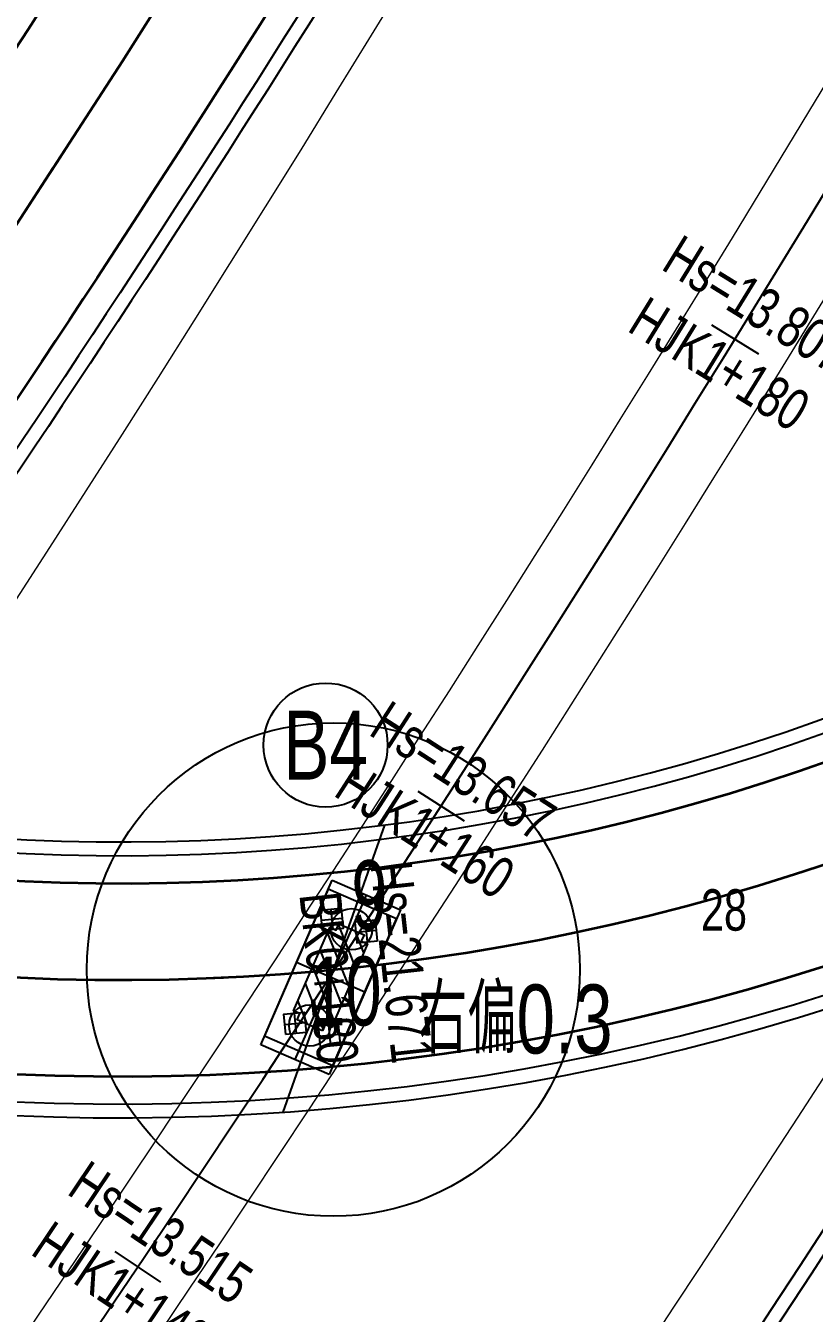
# Model space of a CAD drawing. Extents: x 0 to 558779, y 0 to 2762081.
# Drawn here: x 519763.92 to 519792.52, y 2757444.75 to 2757491.42 of the extents above; entities that cross this region are included whole.
import ezdxf
from ezdxf.enums import TextEntityAlignment as Align

# ---------------------------------------------------------------- set-up
doc = ezdxf.new("R2010")
doc.units = 0
doc.header["$LTSCALE"] = 20
doc.linetypes.add('CENTER', pattern=[2, 1.25, -0.25, 0.25, -0.25])
doc.linetypes.add('HIDDEN', pattern=[0.375, 0.25, -0.125])
for name, color, linetype in [('B-标线', 8, 'Continuous'), ('DL-中心线', 10, 'Continuous'), ('L-洛秀互通匝道边线', 140, 'Continuous'), ('L-辅路绿化带', 3, 'Continuous'), ('QL-分孔线', 4, 'Continuous'), ('QL-墩号', 6, 'Continuous'), ('QL-桥墩', 191, 'Continuous'), ('QL-桥跨数值', 6, 'Continuous'), ('XW_B', 7, 'Continuous'), ('XW_D', 7, 'Continuous'), ('XW_E', 7, 'Continuous'), ('XW_HY-海江大道右辅路', 7, 'Continuous'), ('XW_HZ（南）-海江大道左辅路', 7, 'Continuous'), ('XW_海江大道（2000坐标）', 7, 'Continuous'), ('桩号-B', 7, 'Continuous'), ('桩号-海江大道（2000坐标）', 7, 'Continuous'), ('设计高-B', 7, 'Continuous'), ('设计高-地面高-海江大道（2000坐标）', 7, 'Continuous'), ('设计高-海江大道（2000坐标）', 7, 'Continuous')]:
    doc.layers.add(name, color=color, linetype=linetype)
doc.layers.add('偏心', color=4, linetype='Continuous', plot=False)
doc.layers.add('坐标标注', color=6, linetype='Continuous', plot=False)
doc.styles.get("Standard").update_dxf_attribs({"font": 'fsdb_e.shx', "width": 0.7, "bigfont": 'hzdx.shx'})

# ---------------------------------------------------------------- blocks, each defined once
blk = doc.blocks.new('洛秀B4墩')
h = blk.add_hatch()
h.set_pattern_fill('ANSI31', color=3, scale=0.15, angle=66.53526630148964)
h.set_pattern_definition([(111.5352663014896, (0, 0), (-0.443003847346304, -0.174818916986614), [])])
h.paths.add_polyline_path([(-0.297897940617986, -1.941972403787076), (-1.215203276602551, -1.543787872884422), (-1.11565714381868, -1.314461538568139), (-1.344983477843925, -1.21491540595889), (-0.0309745256090537, 1.812192202545702), (0.1983518082997762, 1.712646069470793), (0.2978979410836473, 1.941972403787076), (1.215203277010004, 1.543787872884422), (1.115657144226133, 1.3144615390338), (1.344983478251378, 1.21491540595889), (0.0309745260165073, -1.812192202545702), (-0.1983518078923225, -1.712646069470793)])
at = {"layer": 'QL-桥墩', "color": 1}
for p, q in [((-2.532461929426062, -2.443693224806338), (0.0557375223725103, 3.518791458569467)), ((0.0557375223725103, 3.518791458569467), (2.532461929426062, 2.443693224806338)), ((2.532461929426062, 2.443693224806338), (-0.0557375223725103, -3.518791458569467)), ((-0.0557375223725103, -3.518791458569467), (-2.532461929426062, -2.443693224806338))]:
    blk.add_line(p, q, dxfattribs=at)
at = {"layer": 'QL-桥墩', "color": 3, "linetype": 'CENTER'}
for p, q in [((1.294099725899286, 2.981242341455072), (-1.294099725899286, -2.981242341455072)), ((1.238362203526776, -0.5375491171143949), (-1.238362203526776, 0.5375491171143949))]:
    blk.add_line(p, q, dxfattribs=at)
at = {"layer": 'QL-桥墩', "color": 1}
blk.add_lwpolyline([(-0.297897940617986, -1.941972403787076), (-1.215203276602551, -1.543787872884422), (-1.11565714381868, -1.314461538568139), (-1.344983477843925, -1.21491540595889), (-0.0309745256090537, 1.812192202545702), (0.1983518082997762, 1.712646069470793), (0.2978979410836473, 1.941972403787076), (1.215203277010004, 1.543787872884422), (1.115657144226133, 1.3144615390338), (1.344983478251378, 1.21491540595889), (0.0309745260165073, -1.812192202545702), (-0.1983518078923225, -1.712646069470793)], close=True, dxfattribs=at)
at = {"layer": 'QL-桥墩', "color": 3}
for centre in [(0.7565506090177223, 1.742880138102918), (-0.7565506089595146, -1.742880138102918)]:
    blk.add_circle(centre, 0.7499999999999999, dxfattribs=at)

msp = doc.modelspace()

# ---------------------------------------------------------------- linework, layer by layer
at = {"layer": 'B-标线', "lineweight": 35, "flags": 128}
for points in [[(519983.2302287169, 2758043.566628817), (519855.4388504287, 2757681.224497473, -0.0468928812958515), (519779.1034700624, 2757515.992333288, -0.0431203494358449), (519714.6024420865, 2757424.230829452, 0.0122420269643169), (519690.0378044603, 2757393.502788134, -0.0410864402762837), (519616.5103816644, 2757311.676796748), (519534.8648098171, 2757234.597414797, 0.0025362034828131), (519529.700195789, 2757229.671857539, 0.0025362034828131)], [(519989.8316988176, 2758041.238412222), (519862.0403205295, 2757678.896280879, -0.0468928812957817), (519785.1554824125, 2757512.474784921, -0.0221171914599646), (519753.6982400968, 2757463.475141634, -0.0221171914599646)], [(519717.4287204357, 2757469.895321275, 0.2794341890543415), (519803.6032166342, 2757461.61633577, 0.0051398478919379), (519805.1540645393, 2757462.383730219, 0.0086899117098063), (519807.796055161, 2757463.783488377, 0.0086899117099568), (519810.4635442469, 2757465.317800503, 0.0086899117103618), (519813.1576891351, 2757466.994688708, 0.0086899117094926), (519815.8800315926, 2757468.823396349, 0.0086899117096864), (519818.6328166131, 2757470.814823701, 0.0086899117099786), (519821.419209574, 2757472.982010477, 0.0086899117093165), (519824.2436024265, 2757475.340809187, 0.0086899117096264), (519827.1120575217, 2757477.910850584, 0.0086899117101424), (519830.032972197, 2757480.716972898, 0.0086899117101063), (519833.0181133342, 2757483.791420672, 0.0086899117103223), (519836.0843059842, 2757487.177390554, 0.0086899117101373), (519839.2563579308, 2757490.935096973, 0.0083045890513667), (519842.421646706, 2757494.954475957, 0.0075339510174619)], [(519719.5210325606, 2757472.701070724, 0.2794341890542941), (519802.0833912611, 2757464.769133073, 0.0051398478917646), (519803.5696577113, 2757465.504572254, 0.008689911709733), (519806.1039781636, 2757466.847289192, 0.008689911709733), (519808.6660010595, 2757468.320938609, 0.008689911709733), (519811.2568498991, 2757469.933533752, 0.008689911709733), (519813.8781909904, 2757471.694395165, 0.008689911709733), (519816.5323910221, 2757473.614504457, 0.008689911709733), (519819.222734046, 2757475.706986669, 0.008689911709733), (519821.953727476, 2757477.987783443, 0.008689911709733), (519824.731545702, 2757480.476618202, 0.008689911709733), (519827.5646944215, 2757483.198425058, 0.008689911709733), (519830.4650448557, 2757486.185547098, 0.008689911709733), (519833.4495218603, 2757489.481281311, 0.008689911709733), (519836.5430276002, 2757493.145942628, 0.0083045890511641)], [(519721.6133446858, 2757475.506820173, 0.2794341890542422), (519800.563565888, 2757467.921930376, 0.0051398478915755), (519801.9852508832, 2757468.625414287, 0.0086899117096533), (519804.4119011663, 2757469.911090006, 0.0086899117102021), (519806.8684578721, 2757471.324076716, 0.0086899117099285), (519809.3560106634, 2757472.872378797, 0.0086899117098545), (519811.8763503885, 2757474.565393981, 0.0086899117099132), (519814.4319654312, 2757476.414185212, 0.0086899117095908), (519817.0262585181, 2757478.431962862, 0.0086899117094242), (519819.6638525255, 2757480.634757698, 0.0086899117098468), (519822.3510338824, 2757483.042385821, 0.0086899117099382), (519825.096416646, 2757485.679877218, 0.0086899117093374), (519827.9119763772, 2757488.579673523, 0.0086899117098043), (519830.8147377363, 2757491.785172067, 0.0086899117093077)]]:
    msp.add_lwpolyline(points, format="xyb", dxfattribs=at)
at = {"layer": 'B-标线', "linetype": 'HIDDEN', "lineweight": 35, "ltscale": 5, "flags": 128}
msp.add_lwpolyline([(519986.5309637672, 2758042.40252052), (519858.7395854791, 2757680.060389176, -0.0468928812958165), (519782.1294762374, 2757514.233559104, -0.0431203494359225), (519717.2819346807, 2757421.97909247, 0.0122420269642856), (519692.8242992096, 2757391.38490074, -0.0410864402763208), (519618.9130642453, 2757309.131778789), (519537.2674925152, 2757232.052396947, 0.0025362034828247), (519532.1285730844, 2757227.151344949, 0.0025362034828247)], format="xyb", dxfattribs=at)
at = {"layer": 'DL-中心线', "linetype": 'CENTER', "lineweight": 35, "ltscale": 5, "flags": 128}
for points in [[(519363.5273810544, 2756865.284840869, -0.064030503402998), (519480.7438330442, 2757085.351303598, -0.0528812578532705), (519557.500512398, 2757172.344059772), (519677.8405108926, 2757282.703608969, 0.0308214522595387), (519737.6746401221, 2757344.779759813, -0.0161285652514949), (519785.3897440073, 2757397.284793174, 0.1076188396310951), (519897.596453659, 2757578.066884262), (519932.4024111663, 2757676.128120687, -0.014927610241384), (519945.3856673033, 2757709.510518174, -0.0002025462990661), (519945.5768338203, 2757709.961183763, -0.0004050926147512), (519945.9686640429, 2757710.88178269, -0.0004050926147512), (519946.3740963722, 2757711.830071774, -0.0004050926147512), (519946.7944188536, 2757712.808797103, -0.0004050926147512), (519947.2311442526, 2757713.821188436, -0.0004050926147512), (519947.686069386, 2757714.871087425, -0.0004050926147512), (519948.1613562953, 2757715.963123151, -0.0004050926147512), (519948.6596459816, 2757717.102958214, -0.0004050926147512), (519949.1842222628, 2757718.297643504, -0.0004050926147512), (519949.7392557495, 2757719.556146756, -0.0004050926147512), (519950.3301817989, 2757720.890171871, -0.0004050926147512), (519950.9643151758, 2757722.315492191, -0.0004050926147512), (519951.6519127407, 2757723.854257048, -0.0004050926147512), (519952.4081629463, 2757725.539312657, -0.0003825874672265), (519953.2071173521, 2757727.312032407, -0.0003375771733171), (519954.0086242454, 2757729.083599602, -0.0002925668807754), (519954.812363202, 2757730.854155293, -0.0002475565894192), (519955.6180143396, 2757732.623841743, -0.0002025462990661), (519956.4252582435, 2757734.392802249, -0.0001575360095337), (519957.2337758892, 2757736.161180966, -0.0001125257206395), (519958.0432485664, 2757737.929122741, -6.75154322014e-05), (519958.8533578, 2757739.696772934, -2.25051440367e-05), (519959.6637852725, 2757741.46427725, 3.75085734058e-05), (519960.4741773861, 2757743.231797777, 0.0001125257206395), (519961.2840390799, 2757744.999561384, 0.0001875428691398), (519962.092839715, 2757746.767810673, 0.0002625600197509), (519962.9000482163, 2757748.536787295, 0.0003375771733171), (519963.7051328552, 2757750.306731459, 0.0004125943306828), (519964.5075610355, 2757752.077881469, 0.0004876114926923), (519965.3067990823, 2757753.850473227, 0.0005626286601899), (519966.1023120331, 2757755.624739765, 0.0006376458340199999), (519966.8935634353, 2757757.400910749, 0.0006751544235736), (519967.6407163718, 2757759.090019372, 0.0006751544235736), (519968.3183375526, 2757760.633203135, 0.0006751544235736), (519968.9416841033, 2757762.063273513, 0.0006751544235736), (519969.5210670467, 2757763.402351994, 0.0006751544235736), (519970.0638452667, 2757764.66618888, 0.0006751544235736), (519970.5754909472, 2757765.866468536, 0.0006751544235736), (519971.0602060335, 2757767.012141817, 0.0006751544235736), (519971.5213014188, 2757768.110244803, 0.0006751544235736), (519971.9614417999, 2757769.166426937, 0.0006751544235736), (519972.3828101779, 2757770.185305487, 0.0006751544235736), (519972.7872220786, 2757771.17071141, 0.0006751544235736), (519973.1762070972, 2757772.125864697, 0.0006751544235736), (519973.5510685241, 2757773.053502465, 0.0003375771733171), (519973.7335594746, 2757773.507750349, 0.0402701393381121), (519990.8888914162, 2757828.802765517, 0.0003375771733171), (519990.9955604457, 2757829.280537225, 0.0006751544235736), (519991.2115886461, 2757830.257453155, 0.0006751544235736), (519991.4315477879, 2757831.265046884, 0.0006751544235736), (519991.6559127095, 2757832.306312556, 0.0006751544235736), (519991.8852450037, 2757833.384770488, 0.0006751544235736), (519992.1202163605, 2757834.50460651, 0.0006751544235736), (519992.3616405946, 2757835.670862682, 0.0006751544235736), (519992.6105186456, 2757836.889704632, 0.0006751544235736), (519992.8681035971, 2757838.168806874, 0.0006751544235736), (519993.1359977572, 2757839.517926806, 0.0006751544235736), (519993.4163034783, 2757840.949794285, 0.0006751544235736), (519993.7118691313, 2757842.481559003, 0.0006751544235736), (519994.0267155826, 2757844.137293977, 0.0006751544235736), (519994.3668369115, 2757845.95268455, 0.0006376458340199999), (519994.7198828032, 2757847.864809218, 0.0005626286601899), (519995.0683375546, 2757849.777775994, 0.0004876114926923), (519995.4127734097, 2757851.691470573, 0.0004125943306828), (519995.7537632859, 2757853.605782262, 0.0003375771733171), (519996.0918806682, 2757855.52060347, 0.0002625600197509), (519996.4276995067, 2757857.43582919, 0.0001875428691398), (519996.7617941197, 2757859.351356482, 0.0001125257206395), (519997.0947390985, 2757861.267083962, 3.75085734058e-05), (519997.4271092152, 2757863.182911275, -2.25051440367e-05), (519997.7594410066, 2757865.098745238, -6.75154322014e-05), (519998.0921177207, 2757867.014519332, -0.0001125257206395), (519998.4254842479, 2757868.930173501, -0.0001575360095337), (519998.7598854133, 2757870.845647314, -0.0002025462990661), (519999.0956659447, 2757872.760879787, -0.0002475565894192), (519999.4331704387, 2757874.675809187, -0.0002925668807754), (519999.7727433264, 2757876.59037285, -0.0003375771733171), (520000.114728839, 2757878.504506997, -0.0003825874672265), (520000.4594709718, 2757880.418146545, -0.0004050926147512), (520000.7897985009, 2757882.235345077, -0.0004050926147512), (520001.093919315, 2757883.893083966, -0.0004050926147512), (520001.3779037707, 2757885.427038328, -0.0004050926147512), (520001.6458331448, 2757886.861273473, -0.0004050926147512), (520001.9006052216, 2757888.212933118, -0.0004050926147512), (520002.144363771, 2757889.49474238, -0.0004050926147512), (520002.3787464868, 2757890.716454837, -0.0004050926147512), (520002.6050371561, 2757891.885741888, -0.0004050926147512), (520002.8242637008, 2757893.008766592, -0.0004050926147512), (520003.0372638996, 2757894.090568884, -0.0004050926147512), (520003.2447309214, 2757895.135332826, -0.0004050926147512), (520003.4472457609, 2757896.146577258, -0.0004050926147512), (520003.6453009023, 2757897.127295091, -0.0002025462990661), (520003.7427902162, 2757897.607024123, -0.0205644065657804), (520015.5661450022, 2757945.502989494), (520034.389390304, 2758010.197369377, -0.0139814833324028), (520060.0633140378, 2758090.043763413), (520086.942384357, 2758166.257196263, 0.0147938106765208), (520122.9792987017, 2758278.960564577, -0.0147938106759421), (520159.0162130429, 2758391.663932884), (520173.5261706288, 2758432.805745641)], [(519647.6745717161, 2757568.166041617, -0.0011574079242256), (519648.227547545, 2757567.534791465, -0.0023148189493666), (519649.3487141022, 2757566.236801732, -0.0023148189493666), (519650.4919624993, 2757564.888200945, -0.0023148189493666), (519651.6597747704, 2757563.484473603, -0.0023148189493666), (519652.8550919154, 2757562.020315297, -0.0023148189493666), (519654.0814374023, 2757560.489424526, -0.0023148189493666), (519655.3430866064, 2757558.884217938, -0.0023148189493666), (519656.6453048849, 2757557.195431423, -0.0023148189493666), (519657.9946915353, 2757555.411545543, -0.0023148189493666), (519659.3996933663, 2757553.517930215, -0.0023148189493666), (519660.8714025193, 2757551.495520035, -0.0023148189493666), (519662.4248575936, 2757549.318660491, -0.0023148189493666), (519664.0812994762, 2757546.951385259, -0.0023148189493666), (519665.8724064789, 2757544.340448674, -0.0021862174748025), (519667.7331889879, 2757541.574851317, -0.0019290147383579), (519669.5711479079, 2757538.794030758, -0.0016718122571332), (519671.3890339765, 2757536.000044372, -0.0014146099970989), (519673.1896396439, 2757533.194888283, -0.0011574079242256), (519674.9757925243, 2757530.380505733, -0.0009002060044837), (519676.7503491183, 2757527.558795617, -0.000643004203844), (519678.5161887593, 2757524.731621173, -0.0003858024882772), (519680.2762077453, 2757521.900818804, -0.0001286008237542), (519682.0333136074, 2757519.068206963, 0.0002893518599271), (519683.7910264721, 2757516.235971932, 0.0008680557735882), (519685.5552899335, 2757513.407814527, 0.00144676026867), (519687.3326261748, 2757510.587857807, 0.0020254657327883), (519689.129500028, 2757507.780315357, 0.0026041725535611), (519690.952288991, 2757504.989535725, 0.0031828811186105), (519692.8072516929, 2757502.220045822, 0.0037615918155628), (519694.7004943133, 2757499.476592927, 0.0043403050320503), (519696.6379344901, 2757496.764184862, 0.0049190211557119), (519698.6252622761, 2757494.088127905, 0.0052083804288723), (519700.5641122967, 2757491.585005109, 0.0052083804288723), (519702.3806164139, 2757489.338260306, 0.0052083804288723), (519704.1049828604, 2757487.294173003, 0.0052083804288723), (519705.7572432091, 2757485.416428367, 0.0052083804288723), (519707.3514080776, 2757483.679106822, 0.0052083804288723), (519708.8976738551, 2757482.062935391, 0.0052083804288723), (519710.4036915977, 2757480.553117224, 0.0052083804288723), (519711.8753426892, 2757479.137995681, 0.0052083804288723), (519713.3172366093, 2757477.808191164, 0.0052083804288723), (519714.7330432791, 2757476.556020888, 0.0052083804288723), (519716.1257223873, 2757475.375095793, 0.0052083804288723), (519717.4976861039, 2757474.260032648, 0.0052083804288723), (519718.8509173166, 2757473.20624344, 0.0026041725535612), (519719.5210325606, 2757472.701070724, 0.2794341890542941), (519802.0833912611, 2757464.769133073, 0.0051398478917646), (519803.5696577113, 2757465.504572254, 0.008689911709733), (519806.1039781636, 2757466.847289192, 0.008689911709733), (519808.6660010595, 2757468.320938609, 0.008689911709733), (519811.2568498991, 2757469.933533752, 0.008689911709733), (519813.8781909904, 2757471.694395165, 0.008689911709733), (519816.5323910221, 2757473.614504457, 0.008689911709733), (519819.222734046, 2757475.706986669, 0.008689911709733), (519821.953727476, 2757477.987783443, 0.008689911709733), (519824.731545702, 2757480.476618202, 0.008689911709733), (519827.5646944215, 2757483.198425058, 0.008689911709733), (519830.4650448557, 2757486.185547098, 0.008689911709733), (519833.4495218603, 2757489.481281311, 0.008689911709733), (519836.5430276002, 2757493.145942628, 0.0083045890511641), (519839.6363442149, 2757497.073931083, 0.0075339510171137), (519842.6037294189, 2757501.09795057, 0.0067633219310222), (519845.4548751993, 2757505.205193287, 0.0059927008775365), (519848.2003398336, 2757509.383856539, 0.0052220869413419), (519850.8514123964, 2757513.623066955, 0.0044514792071574), (519853.419990789, 2757517.912792378, 0.0036808767597316), (519855.9184722089, 2757522.243743617, 0.0029102786838381), (519858.3596547393, 2757526.607268018, 0.0021396840642714), (519860.7566485584, 2757530.995236532, 0.0434382827488778), (519909.9122014295, 2757644.363115183, -0.0210821950738556), (519939.5820597885, 2757722.133353791, 0.054969024401623), (519981.8948120178, 2757860.488835324, -0.0251421008642026), (519996.0672290034, 2757919.102699965), (520034.6498859133, 2758049.578887823, -0.0128878505157745), (520058.477191901, 2758123.129921214)], [(520012.0271190169, 2758114.694809389), (519858.7395854792, 2757680.060389176, -0.0468928812958202), (519782.1294762374, 2757514.233559104, -0.0431203494358444), (519717.2819346807, 2757421.97909247, 0.0122420269649634), (519692.8242992097, 2757391.38490074, -0.041086440198153), (519618.9130642454, 2757309.131778789), (519537.2674925153, 2757232.052396947, 0.0918922255783878), (519386.7677891073, 2757026.022852372), (519356.0743103215, 2756962.094277885, 0.0215250283877456), (519321.4363567198, 2756881.201676936)], [(519736.3970131029, 2757361.60983472, 0.0061165837414618), (519747.0823970372, 2757374.993234307, 0.05866860067478701), (519871.2186815033, 2757580.064001562, 0.0262276942430755), (519898.0769045729, 2757648.359657723, -0.0209051399802004), (519927.8377325751, 2757726.465889602, -0.0001215277783761), (519928.0311108011, 2757726.915610605, -0.0002430555603418), (519928.4270112764, 2757727.834466557, -0.0002430555603418), (519928.8360226246, 2757728.781217542, -0.0002430555603418), (519929.259405459, 2757729.758622982, -0.0002430555603418), (519929.6986409578, 2757730.769927897, -0.0002430555603418), (519930.155489172, 2757731.818991601, -0.0002430555603418), (519930.6320688152, 2757732.910463871, -0.0002430555603418), (519931.1309690808, 2757734.050031914, -0.0002430555603418), (519931.6554107676, 2757735.244776394, -0.0002430555603418), (519932.2094862383, 2757736.503701826, -0.0002430555603418), (519932.798531218, 2757737.838558715, -0.0002430555603418), (519933.4297295699, 2757739.265181347, -0.0002430555603418), (519934.1131590966, 2757740.805802058, -0.0002430555603418), (519934.8637498203, 2757742.493386374, -0.0002295524731678), (519935.6556303366, 2757744.269277468, -0.0002025462990661), (519936.449045284, 2757746.044483572, -0.0001755401252598), (519937.2438023722, 2757747.819089222, -0.0001485339517096), (519938.0397095057, 2757749.59317939, -0.0001215277783761), (519938.8365747545, 2757751.366839418, -9.45216052198e-05), (519939.6342063284, 2757753.140154965, -6.75154322014e-05), (519940.4324125482, 2757754.91321193, -4.05092592814e-05), (519941.2310018189, 2757756.686096406, -1.35030864206e-05), (519942.0297826009, 2757758.458894607, 0.0001929012369606), (519942.8281392901, 2757760.231883776, 0.0005787037683059), (519943.6237587775, 2757762.006102513, 0.0009645064719239999), (519944.4138981867, 2757763.782767707, 0.0013503094626635), (519945.1958033903, 2757765.56307084, 0.0017361128553735), (519945.9667036295, 2757767.348165182, 0.0021219167649035), (519946.7238064295, 2757769.139152853, 0.0025077213061036), (519947.4642929112, 2757770.937071721, 0.0028935265938247), (519948.1853136016, 2757772.742882105, 0.0032793327429186), (519948.8839848471, 2757774.557453256, 0.0034722361763719), (519949.524278514, 2757776.289878348, 0.0034722361763719), (519950.0865162976, 2757777.878724257, 0.0034722361763719), (519950.586431312, 2757779.356462239, 0.0034722361763719), (519951.0347342893, 2757780.744917238, 0.0034722361763719), (519951.4391248392, 2757782.059577229, 0.0034722361763719), (519951.8053698149, 2757783.311891421, 0.0034722361763719), (519952.1379293496, 2757784.510597474, 0.0034722361763719), (519952.4403432036, 2757785.662536293, 0.0034722361763719), (519952.7154810522, 2757786.773177175, 0.0034722361763719), (519952.9657111759, 2757787.846969936, 0.0034722361763719), (519953.1930179553, 2757788.887588932, 0.0034722361763719), (519953.3990860162, 2757789.898106943, 0.0034722361763719), (519953.5853619415, 2757790.881122057, 0.0017361128553735), (519953.6714764318, 2757791.363021896, 0.5897382322642627), (519858.2880169908, 2757868.254483786, 0.002232146564339), (519857.7062841795, 2757868.014211622, 0.0044643153720325), (519856.5240436857, 2757867.507227254, 0.0044643153720325), (519855.314928418, 2757866.962952131, 0.0044643153720325), (519854.0763770139, 2757866.378604885, 0.0044643153720325), (519852.805335436, 2757865.750934997, 0.0044643153720325), (519851.4981238606, 2757865.076099748, 0.0044643153720325), (519850.1502540143, 2757864.349496208, 0.0044643153720325), (519848.7561724554, 2757863.565526281, 0.0044643153720325), (519847.308889596, 2757862.717258898, 0.0044643153720325), (519845.7994256536, 2757861.795928072, 0.0044643153720325), (519844.215949768, 2757860.790156949, 0.0044643153720325), (519842.5423757228, 2757859.684698637, 0.0044643153720325), (519840.7559267937, 2757858.458264035, 0.0044643153720325), (519838.8225630785, 2757857.079464511, 0.0042162948255607), (519836.8127015186, 2757855.592753935, 0.0037202552582442), (519834.8266855252, 2757854.074325436, 0.0032242175216723), (519832.861945176, 2757852.52845717, 0.0027281813717384), (519830.9157429775, 2757850.959306143, 0.002232146564339), (519828.9852001024, 2757849.370922483, 0.0017361128553735), (519827.0673215978, 2757847.767265135, 0.0012400800007431), (519825.159020714, 2757846.152218731, 0.0007440477563509), (519823.2571425047, 2757844.529611376, 0.0002480158781012), (519821.3584868731, 2757842.903233115), (519718.447648368, 2757754.69134046)], [(519589.0964423984, 2757220.908812026), (519651.1629177161, 2757274.28356109, 0.0436643678793454), (519736.3970131028, 2757361.60983472, -0.0190617421846284), (519779.3164699589, 2757410.140193105, 0.035899111355208), (519834.1198505413, 2757476.477748863, 0.000231481485616), (519834.4441192797, 2757476.933659307, 0.0004629629960393), (519835.1055654903, 2757477.866376251, 0.0004629629960393), (519835.7855962701, 2757478.829073442, 0.0004629629960393), (519836.4860980666, 2757479.824658718, 0.0004629629960393), (519837.2092911793, 2757480.856549862, 0.0004629629960393), (519837.9578184413, 2757481.928809533, 0.0004629629960393), (519838.7348666568, 2757483.046329934, 0.0004629629960393), (519839.5443369083, 2757484.215091641, 0.0004629629960393), (519840.391090141, 2757485.44253662, 0.0004629629960393), (519841.2813131652, 2757486.738123826, 0.0004629629960393), (519842.2230861618, 2757488.114190172, 0.0004629629960393), (519843.2273064695, 2757489.587351209, 0.0004629629960393), (519844.3092871984, 2757491.180923552, 0.0004629629960393), (519845.4917528628, 2757492.929461552, 0.0004372428262181), (519846.733298884, 2757494.772511693, 0.0003858024882772), (519847.971809432, 2757496.617603086, 0.000334362152378), (519849.2076611878, 2757498.464476473, 0.0002829218182484), (519850.4412319378, 2757500.312874233, 0.000231481485616), (519851.6729004133, 2757502.162540154, 0.0001800411542087), (519852.9030461304, 2757504.013219193, 0.0001286008237542), (519854.1320492316, 2757505.864657249, 7.71604939803e-05), (519855.3602903289, 2757507.716600923, 2.57201646147e-05), (519856.5881503461, 2757509.568797289, -9.645061758299998e-05), (519857.8161850258, 2757511.420877839, -0.0002893518599271), (519859.0456483535, 2757513.272010189, -0.0004822531238053), (519860.2779667794, 2757515.121242832, -0.0006751544235736), (519861.5145623469, 2757516.967617659, -0.0008680557735882), (519862.7568504567, 2757518.810166679, -0.001060957188205), (519864.0062375932, 2757520.647908764, -0.0012538586817802), (519865.2641190006, 2757522.479846431, -0.00144676026867), (519866.5318762966, 2757524.304962662, -0.0016396619632305), (519867.8108750096, 2757526.122217787, -0.0017361128553735), (519869.0374001317, 2757527.840132127, -0.0017361128553735), (519870.1675033521, 2757529.399942362, -0.0017361128553735), (519871.2235444212, 2757530.836405817, -0.0017361128553735), (519872.2205450526, 2757532.172996379, -0.0017361128553735), (519873.1691621435, 2757533.426455444, -0.0017361128553735), (519874.0772725562, 2757534.609223128, -0.0017361128553735), (519874.9508878346, 2757535.730844638, -0.0017361128553735), (519875.794715478, 2757536.798835167, -0.0017361128553735), (519876.6125204968, 2757537.81923824, -0.0017361128553735), (519877.4073677309, 2757538.797000766, -0.0017361128553735), (519878.1817896908, 2757539.736233381, -0.0017361128553735), (519878.937906096, 2757540.640396275, -0.0017361128553735), (519879.6775110675, 2757541.512435031, -0.0008680557735881), (519880.0416097193, 2757541.937213122, -0.0997454693955493), (519929.9138493138, 2757580.770707313, -0.0034722361763718), (519931.923241025, 2757581.755764444, -0.0069445560792568), (519936.0711083996, 2757583.682785178, -0.0069445560792568), (519940.4002198263, 2757585.54960473, -0.0069445560792568), (519944.9232167293, 2757587.352731506, -0.0069445560792568), (519949.6551022512, 2757589.08840282, -0.0069445560792568), (519954.6138812503, 2757590.752524567, -0.0069445560792568), (519959.8214370899, 2757592.340591642, -0.0069445560792568), (519965.3047617979, 2757593.847580738, -0.0069445560792568), (519971.0977307002, 2757595.267802267, -0.0069445560792568), (519977.2437481769, 2757596.594689607, -0.0069445560792568), (519983.7998514208, 2757597.820488021, -0.0069445560792568), (519990.8433924658, 2757598.935774325, -0.0069445560792568), (519998.4836042764, 2757599.928671506, -0.0069445560792568), (520006.8832785442, 2757600.783464437, -0.0065587360186369), (520015.7473331144, 2757601.444032078, -0.0057871016401356), (520024.6250508126, 2757601.885557872, -0.0050154741528497), (520033.5102844193, 2757602.135194393, -0.004243852637884), (520042.3986595084, 2757602.220256562, -0.0034722361763719), (520051.2873241529, 2757602.168147561, -0.0027006238494708), (520060.1746963354, 2757602.006308207, -0.0019290147383579), (520069.0602102159, 2757601.762185905, -0.0011574079242256), (520077.9440619966, 2757601.463219276, -0.0003858024882772), (520086.8269557802, 2757601.136834562)]]:
    msp.add_lwpolyline(points, format="xyb", dxfattribs=at)
at = {"layer": 'L-洛秀互通匝道边线', "flags": 128}
for points in [[(520002.4163983561, 2758073.914718167), (519862.9833876868, 2757678.563678509, -0.0468928812963384), (519786.0200556053, 2757511.97227801, -0.0221171914598466), (519754.515042231, 2757462.898223724, -0.0221171914598466)], [(520002.8879319348, 2758073.748416982), (519863.4549212655, 2757678.397377323, -0.0468928812962712), (519786.4523422018, 2757511.721024556, -0.0221171914599212), (519754.923443298, 2757462.60976477, -0.0221171914599212)], [(519743.1371465153, 2757378.064878543, 0.0586686006742582), (519866.66788813, 2757582.135300593, 0.0262276942432026)], [(519743.5316715675, 2757377.75771412, 0.0586686006744231), (519867.1229674673, 2757581.92817069, 0.0262276942437798)], [(519774.0750939372, 2757510.40873966, -0.0192873711134596), (519746.7554219585, 2757468.378943863)], [(519774.5237474792, 2757510.184866117, -0.0193018099704502), (519747.1638230258, 2757468.090484908)], [(519716.8309397532, 2757469.093661587, 0.2794345373855036), (519804.0375268681, 2757460.715572412, 0.0051403343891215), (519805.6068602856, 2757461.492115938, 0.0086903202884565), (519808.2795146586, 2757462.908121645, 0.00868997771209), (519810.977136821, 2757464.459766314, 0.0086900911359293), (519813.700827855, 2757466.155045727, 0.0086899622702609), (519816.4520177101, 2757468.003133047, 0.0086899792401863), (519819.2329623475, 2757470.014933022, 0.0086899943000662), (519822.0467920355, 2757472.203460377, 0.0086901071883289), (519824.8978966145, 2757474.584569067, 0.0086900298505149), (519827.7922429472, 2757477.177810482, 0.0086900852006696), (519830.7382401721, 2757480.008032077, 0.0086900461481773), (519833.7475912394, 2757483.107416295, 0.0086902046540557), (519836.8371581183, 2757486.519200861, 0.0086901255204302), (519840.0316321698, 2757490.303472196, 0.0083046435508782), (519843.2174474182, 2757494.34891735, 0.0075339510121669)], [(519716.5320520362, 2757468.692829785, 0.279434521593745), (519804.2546511159, 2757460.265175853, 0.0051404117358534), (519805.8332222289, 2757461.046290556, 0.0086903717598563), (519808.5212496112, 2757462.470441154, 0.0086900802679257), (519811.23396771, 2757464.030769932, 0.0086897581128806), (519813.9723085078, 2757465.735166862, 0.0086900686364524), (519816.7379594258, 2757467.592965597, 0.0086900087145127), (519819.5329948259, 2757469.61495738, 0.008690225811836), (519822.3606175623, 2757471.814212974, 0.0086898941132174), (519825.224990723, 2757474.206403169, 0.0086901612725026), (519828.132324861, 2757476.811280413, 0.0086900330189262), (519831.0908370004, 2757479.653524705, 0.0086901537372249), (519834.1123317368, 2757482.765415754, 0.0086901876378305), (519837.2135578829, 2757486.190075935, 0.0086901034212209), (519840.4192345313, 2757489.98761715, 0.0083047012947923), (519843.615347774, 2757494.046138046, 0.0075339510150688)], [(519781.1246994379, 2757408.413836783, 0.0358991113551955), (519836.1564274393, 2757475.027799023, 0.0002314814856444), (519836.4820394386, 2757475.485598042, 0.0004629629959716), (519837.1461687663, 2757476.422098484, 0.0004629629961814), (519837.8288710022, 2757477.388577565, 0.0004629629959727), (519838.5320373411, 2757478.38794981, 0.000462962996169), (519839.2578880428, 2757479.423632944, 0.0004629629959862), (519840.0090659475, 2757480.49968964, 0.0004629629960632), (519840.788757869, 2757481.621012114, 0.0004629629961817), (519841.6008649077, 2757482.79358097, 0.0004629629958715), (519842.4502480371, 2757484.024838218, 0.0004629629960385), (519843.3430941125, 2757485.32424288, 0.0004629629959828), (519844.2874833861, 2757486.704131982, 0.0004629629959739), (519845.2943133181, 2757488.181121253, 0.0004629629960356), (519846.3788972209, 2757489.778527618, 0.0004629629960031), (519847.5639599891, 2757491.530906001, 0.0004372428262033), (519848.8079512035, 2757493.377585977, 0.0003858024883245)], [(519784.0178666042, 2757405.651666667, 0.0358991113552536), (519839.4149504761, 2757472.70787928, 0.0002314814856409), (519839.7427116566, 2757473.168699968, 0.0004629629961021), (519840.4111338904, 2757474.11125389, 0.0004629629961489), (519841.0981105631, 2757475.083784149, 0.000462962996013), (519841.8055401689, 2757476.089215542, 0.0004629629961414), (519842.5356430139, 2757477.130965863, 0.0004629629959616), (519843.2910619456, 2757478.213097794, 0.0004629629960238), (519844.0749837949, 2757479.340503582, 0.0004629629961358), (519844.8913096917, 2757480.519163875, 0.0004629629960252), (519845.7449006523, 2757481.756520749, 0.000462962996004), (519846.641943606, 2757483.062033337, 0.0004629629959904), (519847.5905189211, 2757484.448038842, 0.0004629629960422), (519848.6015242457, 2757485.931153281, 0.0004629629960633), (519849.6902732212, 2757487.534694072, 0.0004629629959695), (519850.8794913442, 2757489.293217053, 0.0004372428261597), (519852.1273948871, 2757491.14570479, 0.0003858024882629), (519853.3714959341, 2757492.999124721, 0.0003343621523801)], [(519784.3795125, 2757405.306395403, 0.0358991113552275), (519839.8222658558, 2757472.417889311, 0.0002314814856776), (519840.1502956836, 2757472.879087708, 0.0004629629960305), (519840.8192545314, 2757473.822398316, 0.0004629629961448), (519841.5067655083, 2757474.795684972, 0.0004629629959922), (519842.2147280224, 2757475.801873758, 0.0004629629962022), (519842.9453623852, 2757476.844382477, 0.000462962996), (519843.7013114454, 2757477.927273813, 0.0004629629960028), (519844.4857620357, 2757479.055440015, 0.0004629629962381), (519845.3026152897, 2757480.234861738, 0.0004629629959487), (519846.1567322294, 2757481.472981065, 0.0004629629960301), (519847.0542997927, 2757482.779257144, 0.0004629629960409), (519848.0033983632, 2757484.1660272, 0.0004629629960507), (519849.0149256118, 2757485.649907284, 0.0004629629960457), (519850.1041952215, 2757487.254214879, 0.000462962996003), (519851.2939327637, 2757489.013505934, 0.0004372428261732), (519852.5423253476, 2757490.866719642, 0.0003858024882712), (519853.7868564343, 2757492.720780231, 0.0003343621523509)], [(519722.5100304303, 2757476.709298729, 0.2794337787129053), (519799.9121425084, 2757469.273095646, 0.0051391844325203), (519801.3060974085, 2757469.962856091, 0.0086892167826104), (519803.6866632478, 2757471.224113223, 0.0086900446198086), (519806.098080377, 2757472.611134802, 0.0086898721994039), (519808.541377401, 2757474.131891659, 0.0086897581625955), (519811.018415081, 2757475.795819521, 0.0086897777296619), (519813.5317724744, 2757477.614040471, 0.0086897099227427), (519816.0848785, 2757479.59978291, 0.0086898311601693), (519818.6824619797, 2757481.769161771, 0.0086897028960998), (519821.3307838897, 2757484.141972087, 0.0086897125628844), (519824.0385481956, 2757486.743321784, 0.0086896748246581), (519826.8177626582, 2757489.605683436, 0.0086896016569682), (519829.6854865524, 2757492.772487505, 0.0086896720572582)], [(519722.2111295733, 2757476.308476726, 0.2794338065930763), (519800.1292622442, 2757468.822696912, 0.0051392667938956), (519801.5324515628, 2757469.517026755, 0.008689463783688), (519803.928440275, 2757470.786455968, 0.0086898235872149), (519806.3548598607, 2757472.18210765, 0.0086898716583622), (519808.8129110089, 2757473.712047045, 0.0086897089418035), (519811.3043608122, 2757475.385654871, 0.0086898845719643), (519813.8318298943, 2757477.214083542, 0.0086897893993094), (519816.3986767383, 2757479.21051351, 0.0086897230409898), (519819.0095663291, 2757481.391004732, 0.0086897837565435), (519821.6708563571, 2757483.775433253, 0.0086897396293892), (519824.3911611789, 2757486.38883048, 0.0086897133390785), (519827.1824936906, 2757489.263672802, 0.0086896301446963), (519830.0618916191, 2757492.443368642, 0.008689679400152)]]:
    msp.add_lwpolyline(points, format="xyb", dxfattribs=at)
at = {"layer": 'L-辅路绿化带', "lineweight": 0, "flags": 128}
for points in [[(519375.9065439401, 2756956.026009813, -0.0968453128629497), (519606.7324707455, 2757263.593191457, 0.1251069123330799), (519879.4870629387, 2757672.743137023), (520150.421025276, 2758440.954503719)], [(519379.5314183428, 2756954.33384487, -0.0968311801341849), (519609.4115345962, 2757260.622902434, 0.125106912333097), (519883.2593315677, 2757671.412727542), (520154.1932939051, 2758439.624094237)], [(519717.011818571, 2757404.758382585, 0.0795103450933577), (519865.3410555799, 2757677.732172582), (520044.6628929844, 2758186.184758601)], [(519680.8286454048, 2757309.734851426, 0.1036818062369186), (519897.4053389265, 2757666.423691983), (520032.7096049977, 2758050.068009815)], [(519782.8768002557, 2757399.721002053, 0.107618839631137), (519894.2980629396, 2757579.237618503)]]:
    msp.add_lwpolyline(points, format="xyb", dxfattribs=at)
at = {"layer": 'QL-分孔线', "color": 1}
msp.add_line((519776.923908086, 2757462.44735082), (519773.2467588328, 2757452.03823879), dxfattribs=at)
at = {"layer": 'QL-墩号'}
msp.add_circle((519774.7934114596, 2757465.344380563), 2.25, dxfattribs=at)
at = {"layer": 'XW_B', "color": 2}
msp.add_arc((519767.3445255872, 2757536.833071431), 80, 233.2879567259807, 295.736677942405, dxfattribs=at)
msp.add_arc((519767.3445255872, 2757536.833071431), 80, 233.2879567259807, 295.736677942405, dxfattribs=at)
at = {"layer": 'XW_D', "color": 2}
msp.add_arc((519345.3413950134, 2757824.465710454), 600, 316.3269299122025, 324.5508685444041, dxfattribs=at)
msp.add_arc((519345.3413950134, 2757824.465710454), 600, 316.3269299122025, 324.5508685444041, dxfattribs=at)
at = {"layer": 'XW_E', "color": 2}
msp.add_arc((518938.3060400005, 2758004.680302856), 1025, 322.0968306825002, 335.5272884021726, dxfattribs=at)
msp.add_arc((518938.3060400005, 2758004.680302856), 1025, 322.0968306825002, 335.5272884021726, dxfattribs=at)
at = {"layer": 'XW_HY-海江大道右辅路', "color": 2}
msp.add_arc((519426.397779487, 2757745.314633002), 500, 315.8882797583414, 340.4581376654093, dxfattribs=at)
msp.add_arc((519426.397779487, 2757745.314633002), 500, 315.8882797583414, 340.4581376654093, dxfattribs=at)
at = {"layer": 'XW_HZ（南）-海江大道左辅路', "color": 2}
msp.add_arc((519215.8340349096, 2757843.375584879), 654.9999999999999, 319.9576672075856, 329.834005137465, dxfattribs=at)
msp.add_arc((519215.8340349096, 2757843.375584879), 654.9999999999999, 319.9576672075856, 329.834005137465, dxfattribs=at)
at = {"layer": 'XW_海江大道（2000坐标）', "color": 2}
msp.add_arc((518938.3060400005, 2758004.680302856), 1000, 312.0490042597886, 340.5731948781523, dxfattribs=at)
msp.add_arc((518938.3060400005, 2758004.680302856), 1000, 312.0490042597886, 340.5731948781523, dxfattribs=at)
at = {"layer": '偏心'}
for p, q in [((519774.9804858685, 2757459.403239543), (519775.0529381663, 2757458.656747303)), ((519774.6434658974, 2757458.993767275), (519775.3899581375, 2757459.066219573)), ((519776.2251075307, 2757458.963561346), (519776.2975598291, 2757458.217069105)), ((519776.6345798, 2757458.626541374), (519775.8880875598, 2757458.554089076)), ((519773.3111077228, 2757455.222186479), (519774.0575999627, 2757455.294638778)), ((519773.6481276937, 2757455.631658748), (519773.7205799917, 2757454.885166508)), ((519774.8927493556, 2757455.191980551), (519774.9652016551, 2757454.44548831)), ((519775.3022216254, 2757454.854960579), (519774.5557293855, 2757454.782508281))]:
    msp.add_line(p, q, dxfattribs=at)
for points in [[(519774.8892166982, 2757460.122098519), (519772.5797464194, 2757454.80172757), (519775.0564708243, 2757453.726629335), (519777.3659411041, 2757459.047000283)], [(519774.679692046, 2757458.620521155), (519774.607239749, 2757459.367013394), (519775.3537319886, 2757459.439465691), (519775.4261842863, 2757458.692973452)], [(519776.6708059492, 2757458.253295255), (519776.5983536505, 2757458.999787494), (519775.8518614108, 2757458.927335195), (519775.9243137092, 2757458.180842956)], [(519773.3473338716, 2757454.848940359), (519773.2748815738, 2757455.595432599), (519774.0213738139, 2757455.667884897), (519774.0938261119, 2757454.921392657)], [(519775.338447775, 2757454.481714461), (519775.2659954756, 2757455.228206699), (519774.5195032356, 2757455.1557544), (519774.5919555352, 2757454.40926216)]]:
    msp.add_lwpolyline(points, close=True, dxfattribs=at)
msp.add_circle((519775.0727713988, 2757457.207235491), 8.943160104638123, dxfattribs=at)
at = {"layer": '设计高-地面高-海江大道（2000坐标）'}
for p, q in [((519788.7886094216, 2757480.580694851), (519790.4912772282, 2757479.531446387)), ((519778.1372252029, 2757463.676993844), (519779.818568917, 2757462.593904137)), ((519767.1499197078, 2757446.989686948), (519768.8092668142, 2757445.873189218))]:
    msp.add_line(p, q, dxfattribs=at)

# ---------------------------------------------------------------- block references
at = {"layer": '偏心'}
msp.add_blockref('洛秀B4墩', (519774.9728437613, 2757456.924363927), dxfattribs=at)

# ---------------------------------------------------------------- texts
at = {"layer": 'QL-墩号', "width": 0.75}
msp.add_text('B4', height=2.5, dxfattribs=at).set_placement((519774.7934114596, 2757465.344380563), align=Align.MIDDLE_CENTER)
at = {"layer": 'QL-桥跨数值', "lineweight": 35, "width": 0.75}
msp.add_text('28', height=1.5, dxfattribs=at).set_placement((519789.2423377149, 2757458.168031487), align=Align.BOTTOM_CENTER)
at = {"layer": '偏心', "width": 0.75}
msp.add_text('右偏0.3', height=2.5, dxfattribs=at).set_placement((519781.6789586602, 2757455.415807871), align=Align.MIDDLE_CENTER)
at = {"layer": '坐标标注', "width": 0.7}
for s, p in [('9', (519775.7293943703, 2757458.667244065)), ('10', (519774.2162931522, 2757455.181483788))]:
    msp.add_text(s, height=2.5, dxfattribs=at).set_placement(p)
at = {"layer": '桩号-B', "width": 0.75}
msp.add_text('BK0+180', height=1.5, rotation=276.2597913581899, dxfattribs=at).set_placement((519775.6693273301, 2757456.994474305), align=Align.TOP_CENTER)
at = {"layer": '桩号-海江大道（2000坐标）', "width": 0.75}
for s, rotation, p in [('HJK1+180', 328.3570498062707, (519789.4825560553, 2757479.800670448)), ('HJK1+160', 327.2111342183993, (519778.8154336038, 2757462.883247433)), ('HJK1+140', 326.065218635124, (519767.8121186015, 2757446.182536018))]:
    msp.add_text(s, height=1.5, rotation=rotation, dxfattribs=at).set_placement(p, align=Align.TOP_CENTER)
at = {"layer": '设计高-B', "width": 0.75}
msp.add_text('Hs=21.671', height=1.5, rotation=276.2597913581899, dxfattribs=at).set_placement((519776.3656768248, 2757457.342764914), align=Align.BOTTOM_CENTER)
at = {"layer": '设计高-海江大道（2000坐标）', "width": 0.75}
for s, rotation, p in [('Hs=13.807', 328.3570498062707, (519789.7973305946, 2757480.31147079)), ('Hs=13.657', 327.2111342183993, (519779.1403605161, 2757463.387650548)), ('Hs=13.515', 326.065218635124, (519768.1470679204, 2757446.68034015))]:
    msp.add_text(s, height=1.5, rotation=rotation, dxfattribs=at).set_placement(p, align=Align.BOTTOM_CENTER)

doc.saveas('drawing.dxf')
